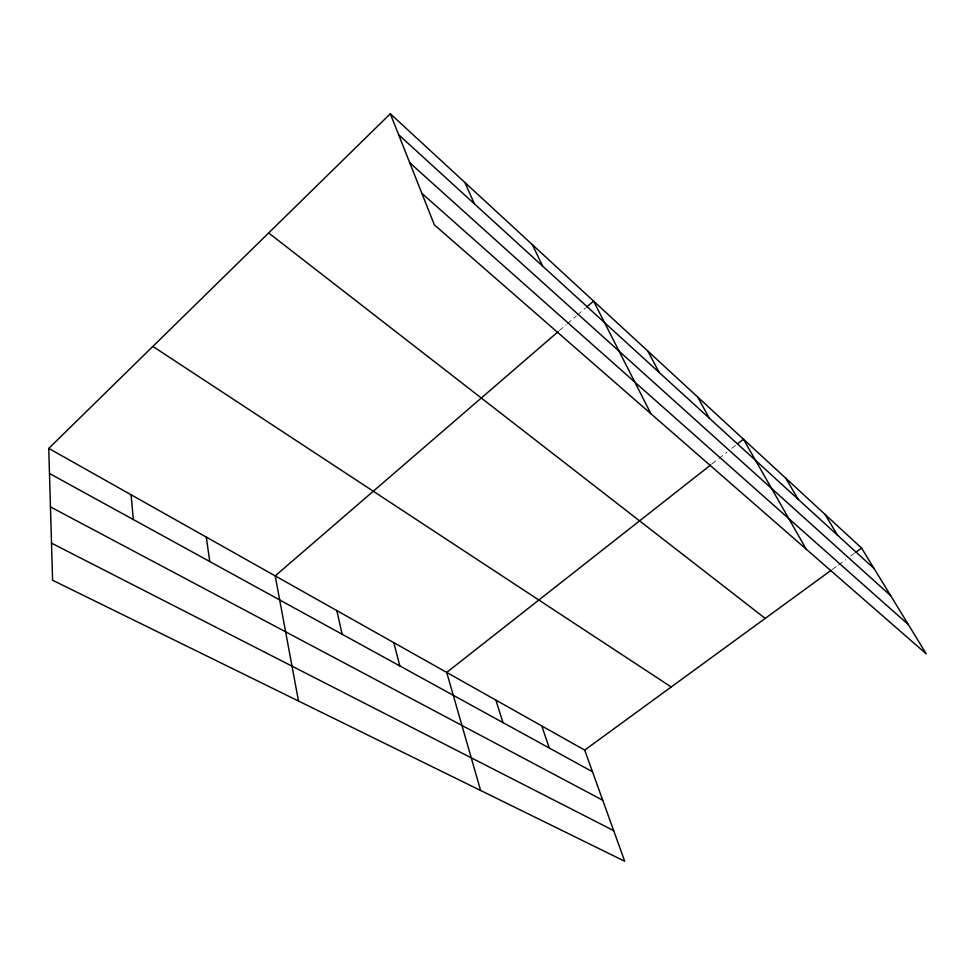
<?xml version="1.0" encoding="UTF-8"?>
<svg xmlns="http://www.w3.org/2000/svg" width="975" height="975" viewBox="0 0 975 975"><rect width="100%" height="100%" fill="white"/><g stroke="black" fill="none" stroke-linecap="round" stroke-linejoin="round"><path stroke-width="0.73" stroke-dasharray="4.88 3.66" d="M559.321 330.671L566.17 324.748M567.316 323.773L576.444 315.876M577.59 314.901L585.585 307.99M711.811 464.076L717.661 459.469M718.843 458.555L727.045 452.107M731.725 448.415L736.418 444.734M832.284 569.461L837.159 565.902M838.378 565.013L845.715 559.662M850.59 556.103L854.258 553.422"/><path stroke-width="1.46" d="M48.75 448.415L584.695 750.104L624.695 861.242L52.589 580.247L48.75 448.415L390.317 113.758L861.583 548.084L926.25 653.859L434.35 224.872L390.317 113.758M558.175 331.658L275.206 575.896L298.496 701.025M586.731 307.003L593.58 301.092L650.934 413.766M710.641 465.002L446.708 672.433L480.626 790.481M737.588 443.808L743.45 439.201L806.288 549.242M584.695 750.104L831.053 570.351M855.477 552.533L861.583 548.084M51.504 543.148L613.677 830.639M50.456 506.903L602.733 800.231M49.481 473.497L592.483 771.761M152.868 346.405L671.214 686.985M268.649 232.964L765.217 618.394M421.846 193.318L908.371 624.609M409.719 162.715L890.662 595.64M398.604 134.684L874.124 568.596M825.082 514.447L837.537 535.214M785.813 478.25L798.123 499.249M697.6 396.947L709.41 418.299M647.814 351.073L659.258 372.523M532.374 244.688L542.648 266.126M464.953 182.544L474.362 203.812M541.795 725.961L549.254 748.02M495.909 700.123L502.954 722.585M393.815 642.659L399.811 665.925M336.826 610.582L342.128 634.237M206.298 537.103L209.747 561.527M131.101 494.776L133.319 519.553"/></g></svg>
